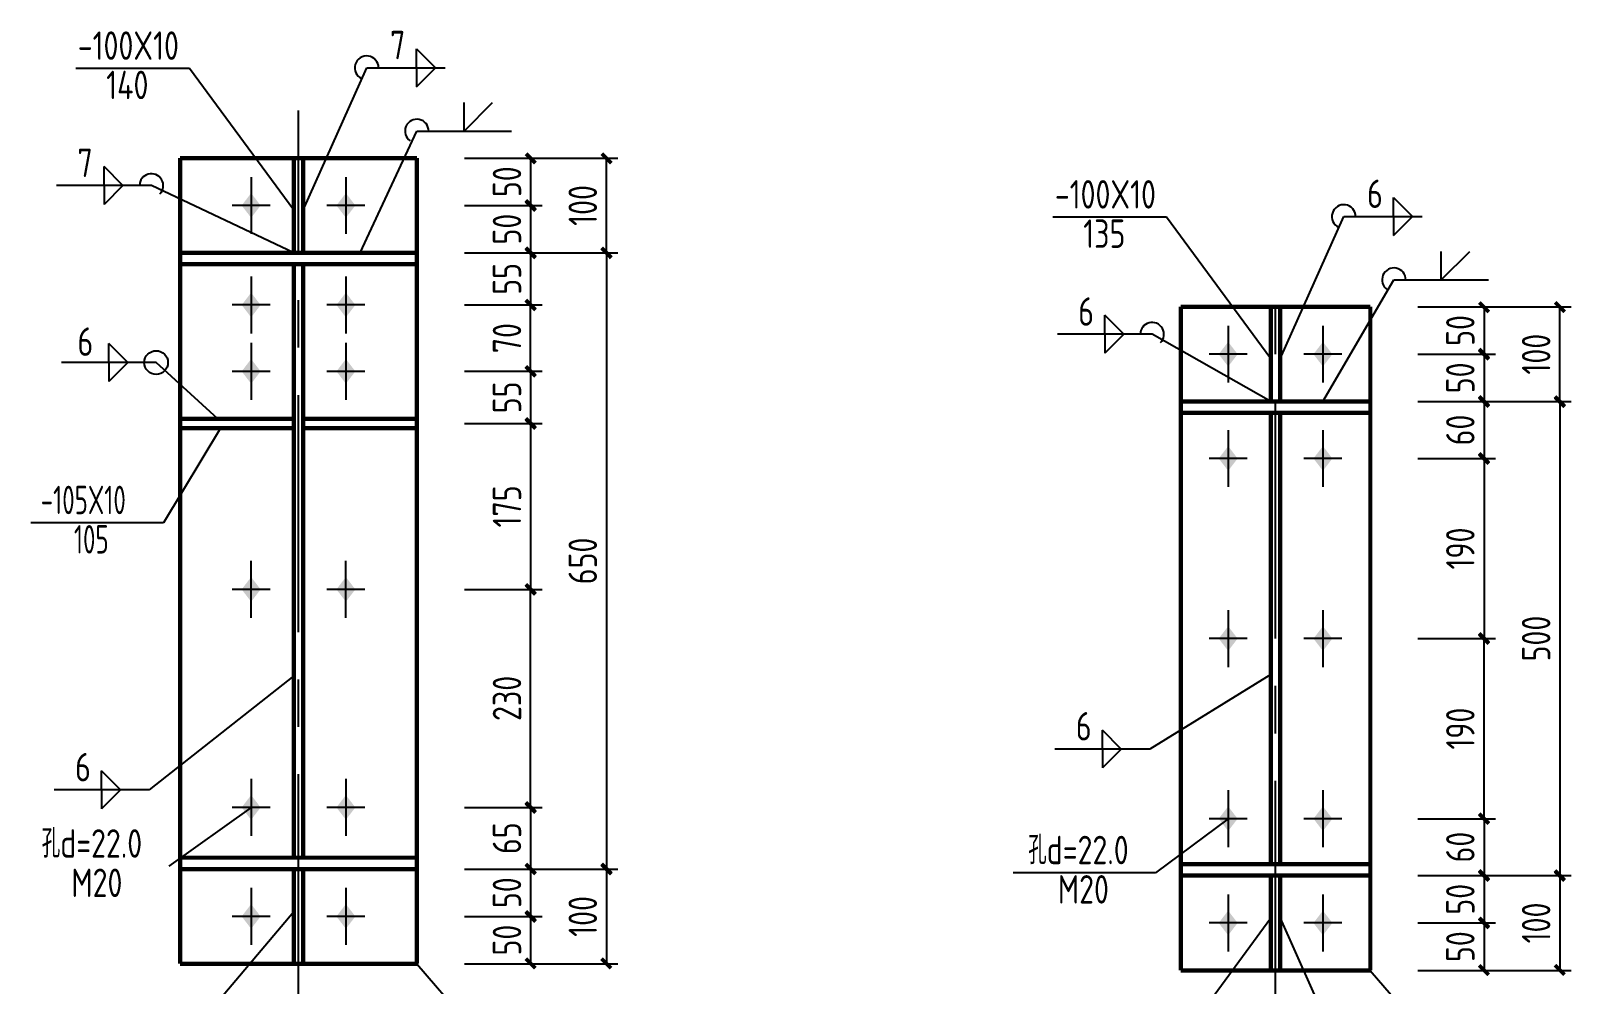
# Model space of a CAD drawing. Header units: millimetres. Extents: x 865490 to 879904, y 39442 to 44891.
# Drawn here: x 876551.6 to 876714.1, y 39521.9 to 39622.5 of the extents above; entities that cross this region are included whole.
import ezdxf

# ---------------------------------------------------------------- set-up
doc = ezdxf.new("R2010")
doc.units = ezdxf.units.MM
doc.header["$LTSCALE"] = 1000
doc.header["$MEASUREMENT"] = 0
doc.linetypes.add('CENTER', pattern=[2, 1.25, -0.25, 0.25, -0.25])
doc.linetypes.add('DOTE', pattern=[2.42, 2, -0.2, 0.02, -0.2])
for name, color, linetype in [('10', 7, 'Continuous'), ('1000', 2, 'Continuous'), ('20', 2, 'Continuous'), ('DIM', 7, 'Continuous'), ('DOTE', 1, 'DOTE'), ('尺寸标注', 7, 'Continuous'), ('焊缝标注', 3, 'Continuous'), ('螺栓孔标注', 253, 'Continuous'), ('钢板标注', 253, 'Continuous')]:
    doc.layers.add(name, color=color, linetype=linetype)
doc.styles.add('GBHZ', font='gbenor.shx', dxfattribs={"width": 0.9, "bigfont": 'gbcbig.shx'})
doc.dimstyles.new('Y10', dxfattribs={"dimscale": 0, "dimtxt": 3, "dimasz": 0.01, "dimexe": 1.2, "dimexo": 1, "dimgap": 1, "dimtad": 1, "dimdec": 0, "dimlfac": 10, "dimzin": 0, "dimdsep": 46, "dimtxsty": 'GBHZ', "dimblk1": 'DX', "dimblk2": 'DX', "dimsah": 1, "dimcen": 0.09, "dimdle": 1, "dimadec": 0, "dimazin": 0, "dimtfac": 1, "dimtdec": 0, "dimtix": 1, "dimtmove": 2, "dimatfit": 3, "dimldrblk": 'DX', "dimfxl": 0, "dimtolj": 1, "dimtzin": 0, "dimarcsym": 0})

# ---------------------------------------------------------------- blocks, each defined once
blk = doc.blocks.new('DX')
at = {"color": 0, "linetype": 'ByBlock', "const_width": 40}
blk.add_lwpolyline([(-54, -51), (46, 49)], dxfattribs=at)
blk = doc.blocks.new('*D641')
at = {"layer": 'Defpoints', "color": 0, "linetype": 'ByBlock', "transparency": 16777216}
for p in [(876697.24, 39593.37, -3), (876696.94, 39588.37, -3), (876704.94, 39588.37)]:
    blk.add_point(p, dxfattribs=at)
at = {"layer": 'DIM', "color": 0, "linetype": 'ByBlock', "lineweight": -2, "transparency": 16777216}
for p, q in [((876698.24, 39593.37), (876706.14, 39593.37)), ((876704.94, 39593.36), (876704.94, 39588.38)), ((876697.94, 39588.37), (876706.14, 39588.37))]:
    blk.add_line(p, q, dxfattribs=at)
at = {"layer": 'DIM', "color": 0, "linetype": 'ByBlock', "lineweight": -2, "transparency": 16777216, "xscale": 0.01, "yscale": 0.01, "zscale": 0.01}
for p, rotation in [((876704.94, 39593.37), 90), ((876704.94, 39588.37), 270)]:
    blk.add_blockref('DX', p, dxfattribs=dict(at, rotation=rotation))
at = {"layer": 'DIM', "color": 0, "linetype": 'ByBlock', "transparency": 16777216, "insert": (876702.44, 39590.87), "char_height": 3, "attachment_point": 5, "rotation": 90, "style": 'GBHZ'}
blk.add_mtext('\\A1;50', dxfattribs=at)
blk = doc.blocks.new('*D642')
at = {"layer": 'Defpoints', "color": 0, "linetype": 'ByBlock', "transparency": 16777216}
for p in [(876696.94, 39588.37, -3), (876696.94, 39583.37, -3), (876704.94, 39583.37)]:
    blk.add_point(p, dxfattribs=at)
at = {"layer": 'DIM', "color": 0, "linetype": 'ByBlock', "lineweight": -2, "transparency": 16777216}
for p, q in [((876697.94, 39588.37), (876706.14, 39588.37)), ((876704.94, 39588.36), (876704.94, 39583.38)), ((876697.94, 39583.37), (876706.14, 39583.37))]:
    blk.add_line(p, q, dxfattribs=at)
at = {"layer": 'DIM', "color": 0, "linetype": 'ByBlock', "lineweight": -2, "transparency": 16777216, "xscale": 0.01, "yscale": 0.01, "zscale": 0.01}
for p, rotation in [((876704.94, 39588.37), 90), ((876704.94, 39583.37), 270)]:
    blk.add_blockref('DX', p, dxfattribs=dict(at, rotation=rotation))
at = {"layer": 'DIM', "color": 0, "linetype": 'ByBlock', "transparency": 16777216, "insert": (876702.44, 39585.87), "char_height": 3, "attachment_point": 5, "rotation": 90, "style": 'GBHZ'}
blk.add_mtext('\\A1;50', dxfattribs=at)
blk = doc.blocks.new('*D643')
at = {"layer": 'Defpoints', "color": 0, "linetype": 'ByBlock', "transparency": 16777216}
for p in [(876696.94, 39583.37, -3), (876696.94, 39577.37), (876704.94, 39577.37)]:
    blk.add_point(p, dxfattribs=at)
at = {"layer": 'DIM', "color": 0, "linetype": 'ByBlock', "lineweight": -2, "transparency": 16777216}
for p, q in [((876697.94, 39583.37), (876706.14, 39583.37)), ((876704.94, 39583.36), (876704.94, 39577.38)), ((876697.94, 39577.37), (876706.14, 39577.37))]:
    blk.add_line(p, q, dxfattribs=at)
at = {"layer": 'DIM', "color": 0, "linetype": 'ByBlock', "lineweight": -2, "transparency": 16777216, "xscale": 0.01, "yscale": 0.01, "zscale": 0.01}
for p, rotation in [((876704.94, 39583.37), 90), ((876704.94, 39577.37), 270)]:
    blk.add_blockref('DX', p, dxfattribs=dict(at, rotation=rotation))
at = {"layer": 'DIM', "color": 0, "linetype": 'ByBlock', "transparency": 16777216, "insert": (876702.44, 39580.37), "char_height": 3, "attachment_point": 5, "rotation": 90, "style": 'GBHZ'}
blk.add_mtext('\\A1;60', dxfattribs=at)
blk = doc.blocks.new('*D644')
at = {"layer": 'Defpoints', "color": 0, "linetype": 'ByBlock', "transparency": 16777216}
for p in [(876696.94, 39539.37, -3), (876696.94, 39533.37, -3), (876704.94, 39533.37)]:
    blk.add_point(p, dxfattribs=at)
at = {"layer": 'DIM', "color": 0, "linetype": 'ByBlock', "lineweight": -2, "transparency": 16777216}
for p, q in [((876697.94, 39539.37), (876706.14, 39539.37)), ((876704.94, 39539.36), (876704.94, 39533.38)), ((876697.94, 39533.37), (876706.14, 39533.37))]:
    blk.add_line(p, q, dxfattribs=at)
at = {"layer": 'DIM', "color": 0, "linetype": 'ByBlock', "lineweight": -2, "transparency": 16777216, "xscale": 0.01, "yscale": 0.01, "zscale": 0.01}
for p, rotation in [((876704.94, 39539.37), 90), ((876704.94, 39533.37), 270)]:
    blk.add_blockref('DX', p, dxfattribs=dict(at, rotation=rotation))
at = {"layer": 'DIM', "color": 0, "linetype": 'ByBlock', "transparency": 16777216, "insert": (876702.44, 39536.37), "char_height": 3, "attachment_point": 5, "rotation": 90, "style": 'GBHZ'}
blk.add_mtext('\\A1;60', dxfattribs=at)
blk = doc.blocks.new('*D645')
at = {"layer": 'Defpoints', "color": 0, "linetype": 'ByBlock', "transparency": 16777216}
for p in [(876696.94, 39533.37, -3), (876696.94, 39528.37, -3), (876704.94, 39528.37)]:
    blk.add_point(p, dxfattribs=at)
at = {"layer": 'DIM', "color": 0, "linetype": 'ByBlock', "lineweight": -2, "transparency": 16777216}
for p, q in [((876697.94, 39533.37), (876706.14, 39533.37)), ((876704.94, 39533.36), (876704.94, 39528.38)), ((876697.94, 39528.37), (876706.14, 39528.37))]:
    blk.add_line(p, q, dxfattribs=at)
at = {"layer": 'DIM', "color": 0, "linetype": 'ByBlock', "lineweight": -2, "transparency": 16777216, "xscale": 0.01, "yscale": 0.01, "zscale": 0.01}
for p, rotation in [((876704.94, 39533.37), 90), ((876704.94, 39528.37), 270)]:
    blk.add_blockref('DX', p, dxfattribs=dict(at, rotation=rotation))
at = {"layer": 'DIM', "color": 0, "linetype": 'ByBlock', "transparency": 16777216, "insert": (876702.44, 39530.87), "char_height": 3, "attachment_point": 5, "rotation": 90, "style": 'GBHZ'}
blk.add_mtext('\\A1;50', dxfattribs=at)
blk = doc.blocks.new('*D646')
at = {"layer": 'Defpoints', "color": 0, "linetype": 'ByBlock', "transparency": 16777216}
for p in [(876696.94, 39528.37, -3), (876696.94, 39523.37, -3), (876704.94, 39523.37)]:
    blk.add_point(p, dxfattribs=at)
at = {"layer": 'DIM', "color": 0, "linetype": 'ByBlock', "lineweight": -2, "transparency": 16777216}
for p, q in [((876697.94, 39528.37), (876706.14, 39528.37)), ((876704.94, 39528.36), (876704.94, 39523.38)), ((876697.94, 39523.37), (876706.14, 39523.37))]:
    blk.add_line(p, q, dxfattribs=at)
at = {"layer": 'DIM', "color": 0, "linetype": 'ByBlock', "lineweight": -2, "transparency": 16777216, "xscale": 0.01, "yscale": 0.01, "zscale": 0.01}
for p, rotation in [((876704.94, 39528.37), 90), ((876704.94, 39523.37), 270)]:
    blk.add_blockref('DX', p, dxfattribs=dict(at, rotation=rotation))
at = {"layer": 'DIM', "color": 0, "linetype": 'ByBlock', "transparency": 16777216, "insert": (876702.44, 39525.87), "char_height": 3, "attachment_point": 5, "rotation": 90, "style": 'GBHZ'}
blk.add_mtext('\\A1;50', dxfattribs=at)
blk = doc.blocks.new('*D651')
at = {"layer": 'Defpoints', "color": 0, "linetype": 'ByBlock', "transparency": 16777216}
for p in [(876704.94, 39583.37, -3), (876696.94, 39533.37, -3), (876712.94, 39533.37)]:
    blk.add_point(p, dxfattribs=at)
at = {"layer": 'DIM', "color": 0, "linetype": 'ByBlock', "lineweight": -2, "transparency": 16777216}
for p, q in [((876705.94, 39583.37), (876714.14, 39583.37)), ((876712.94, 39583.36), (876712.94, 39533.38)), ((876697.94, 39533.37), (876714.14, 39533.37))]:
    blk.add_line(p, q, dxfattribs=at)
at = {"layer": 'DIM', "color": 0, "linetype": 'ByBlock', "lineweight": -2, "transparency": 16777216, "xscale": 0.01, "yscale": 0.01, "zscale": 0.01}
for p, rotation in [((876712.94, 39583.37), 90), ((876712.94, 39533.37), 270)]:
    blk.add_blockref('DX', p, dxfattribs=dict(at, rotation=rotation))
at = {"layer": 'DIM', "color": 0, "linetype": 'ByBlock', "transparency": 16777216, "insert": (876710.44, 39558.37), "char_height": 3, "attachment_point": 5, "rotation": 90, "style": 'GBHZ'}
blk.add_mtext('\\A1;500', dxfattribs=at)
blk = doc.blocks.new('*D652')
at = {"layer": 'Defpoints', "color": 0, "linetype": 'ByBlock', "transparency": 16777216}
for p in [(876697.94, 39533.37), (876698.94, 39523.37), (876712.94, 39523.37)]:
    blk.add_point(p, dxfattribs=at)
at = {"layer": 'DIM', "color": 0, "linetype": 'ByBlock', "lineweight": -2, "transparency": 16777216}
for p, q in [((876698.94, 39533.37), (876714.14, 39533.37)), ((876712.94, 39533.36), (876712.94, 39523.38)), ((876699.94, 39523.37), (876714.14, 39523.37))]:
    blk.add_line(p, q, dxfattribs=at)
at = {"layer": 'DIM', "color": 0, "linetype": 'ByBlock', "lineweight": -2, "transparency": 16777216, "xscale": 0.01, "yscale": 0.01, "zscale": 0.01}
for p, rotation in [((876712.94, 39533.37), 90), ((876712.94, 39523.37), 270)]:
    blk.add_blockref('DX', p, dxfattribs=dict(at, rotation=rotation))
at = {"layer": 'DIM', "color": 0, "linetype": 'ByBlock', "transparency": 16777216, "insert": (876710.44, 39528.37), "char_height": 3, "attachment_point": 5, "rotation": 90, "style": 'GBHZ'}
blk.add_mtext('\\A1;100', dxfattribs=at)
blk = doc.blocks.new('*D653')
at = {"layer": 'Defpoints', "color": 0, "linetype": 'ByBlock', "transparency": 16777216}
for p in [(876696.94, 39593.37, -3), (876712.94, 39593.37), (876697.94, 39583.37)]:
    blk.add_point(p, dxfattribs=at)
at = {"layer": 'DIM', "color": 0, "linetype": 'ByBlock', "lineweight": -2, "transparency": 16777216}
for p, q in [((876697.94, 39593.37), (876714.14, 39593.37)), ((876712.94, 39583.38), (876712.94, 39593.36)), ((876698.94, 39583.37), (876714.14, 39583.37))]:
    blk.add_line(p, q, dxfattribs=at)
at = {"layer": 'DIM', "color": 0, "linetype": 'ByBlock', "lineweight": -2, "transparency": 16777216, "xscale": 0.01, "yscale": 0.01, "zscale": 0.01}
for p, rotation in [((876712.94, 39593.37), 90), ((876712.94, 39583.37), 270)]:
    blk.add_blockref('DX', p, dxfattribs=dict(at, rotation=rotation))
at = {"layer": 'DIM', "color": 0, "linetype": 'ByBlock', "transparency": 16777216, "insert": (876710.44, 39588.37), "char_height": 3, "attachment_point": 5, "rotation": 90, "style": 'GBHZ'}
blk.add_mtext('\\A1;100', dxfattribs=at)
blk = doc.blocks.new('*D654')
at = {"layer": 'Defpoints', "color": 0, "linetype": 'ByBlock', "transparency": 16777216}
for p in [(876696.94, 39558.37), (876704.94, 39558.37), (876696.94, 39539.37)]:
    blk.add_point(p, dxfattribs=at)
at = {"layer": 'DIM', "color": 0, "linetype": 'ByBlock', "lineweight": -2, "transparency": 16777216}
for p, q in [((876697.94, 39558.37), (876706.14, 39558.37)), ((876704.94, 39539.38), (876704.94, 39558.36)), ((876697.94, 39539.37), (876706.14, 39539.37))]:
    blk.add_line(p, q, dxfattribs=at)
at = {"layer": 'DIM', "color": 0, "linetype": 'ByBlock', "lineweight": -2, "transparency": 16777216, "xscale": 0.01, "yscale": 0.01, "zscale": 0.01}
for p, rotation in [((876704.94, 39558.37), 90), ((876704.94, 39539.37), 270)]:
    blk.add_blockref('DX', p, dxfattribs=dict(at, rotation=rotation))
at = {"layer": 'DIM', "color": 0, "linetype": 'ByBlock', "transparency": 16777216, "insert": (876702.44, 39548.87), "char_height": 3, "attachment_point": 5, "rotation": 90, "style": 'GBHZ'}
blk.add_mtext('\\A1;190', dxfattribs=at)
blk = doc.blocks.new('*D594')
at = {"layer": 'Defpoints', "color": 0, "linetype": 'ByBlock', "transparency": 16777216}
for p in [(876596.64, 39609.06, -3), (876596.33, 39604.06, -3), (876604.33, 39604.06)]:
    blk.add_point(p, dxfattribs=at)
at = {"layer": 'DIM', "color": 0, "linetype": 'ByBlock', "lineweight": -2, "transparency": 16777216}
for p, q in [((876597.64, 39609.06), (876605.53, 39609.06)), ((876604.33, 39609.05), (876604.33, 39604.07)), ((876597.33, 39604.06), (876605.53, 39604.06))]:
    blk.add_line(p, q, dxfattribs=at)
at = {"layer": 'DIM', "color": 0, "linetype": 'ByBlock', "lineweight": -2, "transparency": 16777216, "xscale": 0.01, "yscale": 0.01, "zscale": 0.01}
for p, rotation in [((876604.33, 39609.06), 90), ((876604.33, 39604.06), 270)]:
    blk.add_blockref('DX', p, dxfattribs=dict(at, rotation=rotation))
at = {"layer": 'DIM', "color": 0, "linetype": 'ByBlock', "transparency": 16777216, "insert": (876601.83, 39606.56), "char_height": 3, "attachment_point": 5, "rotation": 90, "style": 'GBHZ'}
blk.add_mtext('\\A1;50', dxfattribs=at)
blk = doc.blocks.new('*D595')
at = {"layer": 'Defpoints', "color": 0, "linetype": 'ByBlock', "transparency": 16777216}
for p in [(876596.33, 39604.06, -3), (876596.33, 39599.06, -3), (876604.33, 39599.06)]:
    blk.add_point(p, dxfattribs=at)
at = {"layer": 'DIM', "color": 0, "linetype": 'ByBlock', "lineweight": -2, "transparency": 16777216}
for p, q in [((876597.33, 39604.06), (876605.53, 39604.06)), ((876604.33, 39604.05), (876604.33, 39599.07)), ((876597.33, 39599.06), (876605.53, 39599.06))]:
    blk.add_line(p, q, dxfattribs=at)
at = {"layer": 'DIM', "color": 0, "linetype": 'ByBlock', "lineweight": -2, "transparency": 16777216, "xscale": 0.01, "yscale": 0.01, "zscale": 0.01}
for p, rotation in [((876604.33, 39604.06), 90), ((876604.33, 39599.06), 270)]:
    blk.add_blockref('DX', p, dxfattribs=dict(at, rotation=rotation))
at = {"layer": 'DIM', "color": 0, "linetype": 'ByBlock', "transparency": 16777216, "insert": (876601.83, 39601.56), "char_height": 3, "attachment_point": 5, "rotation": 90, "style": 'GBHZ'}
blk.add_mtext('\\A1;50', dxfattribs=at)
blk = doc.blocks.new('*D596')
at = {"layer": 'Defpoints', "color": 0, "linetype": 'ByBlock', "transparency": 16777216}
for p in [(876596.33, 39599.06, -3), (876596.33, 39593.56), (876604.33, 39593.56)]:
    blk.add_point(p, dxfattribs=at)
at = {"layer": 'DIM', "color": 0, "linetype": 'ByBlock', "lineweight": -2, "transparency": 16777216}
for p, q in [((876597.33, 39599.06), (876605.53, 39599.06)), ((876604.33, 39599.05), (876604.33, 39593.57)), ((876597.33, 39593.56), (876605.53, 39593.56))]:
    blk.add_line(p, q, dxfattribs=at)
at = {"layer": 'DIM', "color": 0, "linetype": 'ByBlock', "lineweight": -2, "transparency": 16777216, "xscale": 0.01, "yscale": 0.01, "zscale": 0.01}
for p, rotation in [((876604.33, 39599.06), 90), ((876604.33, 39593.56), 270)]:
    blk.add_blockref('DX', p, dxfattribs=dict(at, rotation=rotation))
at = {"layer": 'DIM', "color": 0, "linetype": 'ByBlock', "transparency": 16777216, "insert": (876601.83, 39596.31), "char_height": 3, "attachment_point": 5, "rotation": 90, "style": 'GBHZ'}
blk.add_mtext('\\A1;55', dxfattribs=at)
blk = doc.blocks.new('*D597')
at = {"layer": 'Defpoints', "color": 0, "linetype": 'ByBlock', "transparency": 16777216}
for p in [(876596.33, 39540.56, -3), (876596.33, 39534.06, -3), (876604.33, 39534.06)]:
    blk.add_point(p, dxfattribs=at)
at = {"layer": 'DIM', "color": 0, "linetype": 'ByBlock', "lineweight": -2, "transparency": 16777216}
for p, q in [((876597.33, 39540.56), (876605.53, 39540.56)), ((876604.33, 39540.55), (876604.33, 39534.07)), ((876597.33, 39534.06), (876605.53, 39534.06))]:
    blk.add_line(p, q, dxfattribs=at)
at = {"layer": 'DIM', "color": 0, "linetype": 'ByBlock', "lineweight": -2, "transparency": 16777216, "xscale": 0.01, "yscale": 0.01, "zscale": 0.01}
for p, rotation in [((876604.33, 39540.56), 90), ((876604.33, 39534.06), 270)]:
    blk.add_blockref('DX', p, dxfattribs=dict(at, rotation=rotation))
at = {"layer": 'DIM', "color": 0, "linetype": 'ByBlock', "transparency": 16777216, "insert": (876601.83, 39537.31), "char_height": 3, "attachment_point": 5, "rotation": 90, "style": 'GBHZ'}
blk.add_mtext('\\A1;65', dxfattribs=at)
blk = doc.blocks.new('*D598')
at = {"layer": 'Defpoints', "color": 0, "linetype": 'ByBlock', "transparency": 16777216}
for p in [(876596.33, 39534.06, -3), (876596.33, 39529.06, -3), (876604.33, 39529.06)]:
    blk.add_point(p, dxfattribs=at)
at = {"layer": 'DIM', "color": 0, "linetype": 'ByBlock', "lineweight": -2, "transparency": 16777216}
for p, q in [((876597.33, 39534.06), (876605.53, 39534.06)), ((876604.33, 39534.05), (876604.33, 39529.07)), ((876597.33, 39529.06), (876605.53, 39529.06))]:
    blk.add_line(p, q, dxfattribs=at)
at = {"layer": 'DIM', "color": 0, "linetype": 'ByBlock', "lineweight": -2, "transparency": 16777216, "xscale": 0.01, "yscale": 0.01, "zscale": 0.01}
for p, rotation in [((876604.33, 39534.06), 90), ((876604.33, 39529.06), 270)]:
    blk.add_blockref('DX', p, dxfattribs=dict(at, rotation=rotation))
at = {"layer": 'DIM', "color": 0, "linetype": 'ByBlock', "transparency": 16777216, "insert": (876601.83, 39531.56), "char_height": 3, "attachment_point": 5, "rotation": 90, "style": 'GBHZ'}
blk.add_mtext('\\A1;50', dxfattribs=at)
blk = doc.blocks.new('*D599')
at = {"layer": 'Defpoints', "color": 0, "linetype": 'ByBlock', "transparency": 16777216}
for p in [(876596.33, 39529.06, -3), (876596.33, 39524.06, -3), (876604.33, 39524.06)]:
    blk.add_point(p, dxfattribs=at)
at = {"layer": 'DIM', "color": 0, "linetype": 'ByBlock', "lineweight": -2, "transparency": 16777216}
for p, q in [((876597.33, 39529.06), (876605.53, 39529.06)), ((876604.33, 39529.05), (876604.33, 39524.07)), ((876597.33, 39524.06), (876605.53, 39524.06))]:
    blk.add_line(p, q, dxfattribs=at)
at = {"layer": 'DIM', "color": 0, "linetype": 'ByBlock', "lineweight": -2, "transparency": 16777216, "xscale": 0.01, "yscale": 0.01, "zscale": 0.01}
for p, rotation in [((876604.33, 39529.06), 90), ((876604.33, 39524.06), 270)]:
    blk.add_blockref('DX', p, dxfattribs=dict(at, rotation=rotation))
at = {"layer": 'DIM', "color": 0, "linetype": 'ByBlock', "transparency": 16777216, "insert": (876601.83, 39526.56), "char_height": 3, "attachment_point": 5, "rotation": 90, "style": 'GBHZ'}
blk.add_mtext('\\A1;50', dxfattribs=at)
blk = doc.blocks.new('*D604')
at = {"layer": 'Defpoints', "color": 0, "linetype": 'ByBlock', "transparency": 16777216}
for p in [(876604.33, 39599.06, -3), (876596.33, 39534.06, -3), (876612.33, 39534.06)]:
    blk.add_point(p, dxfattribs=at)
at = {"layer": 'DIM', "color": 0, "linetype": 'ByBlock', "lineweight": -2, "transparency": 16777216}
for p, q in [((876605.33, 39599.06), (876613.53, 39599.06)), ((876612.33, 39599.05), (876612.33, 39534.07)), ((876597.33, 39534.06), (876613.53, 39534.06))]:
    blk.add_line(p, q, dxfattribs=at)
at = {"layer": 'DIM', "color": 0, "linetype": 'ByBlock', "lineweight": -2, "transparency": 16777216, "xscale": 0.01, "yscale": 0.01, "zscale": 0.01}
for p, rotation in [((876612.33, 39599.06), 90), ((876612.33, 39534.06), 270)]:
    blk.add_blockref('DX', p, dxfattribs=dict(at, rotation=rotation))
at = {"layer": 'DIM', "color": 0, "linetype": 'ByBlock', "transparency": 16777216, "insert": (876609.83, 39566.56), "char_height": 3, "attachment_point": 5, "rotation": 90, "style": 'GBHZ'}
blk.add_mtext('\\A1;650', dxfattribs=at)
blk = doc.blocks.new('*D605')
at = {"layer": 'Defpoints', "color": 0, "linetype": 'ByBlock', "transparency": 16777216}
for p in [(876597.33, 39534.06), (876598.33, 39524.06), (876612.33, 39524.06)]:
    blk.add_point(p, dxfattribs=at)
at = {"layer": 'DIM', "color": 0, "linetype": 'ByBlock', "lineweight": -2, "transparency": 16777216}
for p, q in [((876598.33, 39534.06), (876613.53, 39534.06)), ((876612.33, 39534.05), (876612.33, 39524.07)), ((876599.33, 39524.06), (876613.53, 39524.06))]:
    blk.add_line(p, q, dxfattribs=at)
at = {"layer": 'DIM', "color": 0, "linetype": 'ByBlock', "lineweight": -2, "transparency": 16777216, "xscale": 0.01, "yscale": 0.01, "zscale": 0.01}
for p, rotation in [((876612.33, 39534.06), 90), ((876612.33, 39524.06), 270)]:
    blk.add_blockref('DX', p, dxfattribs=dict(at, rotation=rotation))
at = {"layer": 'DIM', "color": 0, "linetype": 'ByBlock', "transparency": 16777216, "insert": (876609.83, 39529.06), "char_height": 3, "attachment_point": 5, "rotation": 90, "style": 'GBHZ'}
blk.add_mtext('\\A1;100', dxfattribs=at)
blk = doc.blocks.new('*D606')
at = {"layer": 'Defpoints', "color": 0, "linetype": 'ByBlock', "transparency": 16777216}
for p in [(876596.33, 39609.06, -3), (876612.33, 39609.06), (876597.33, 39599.06)]:
    blk.add_point(p, dxfattribs=at)
at = {"layer": 'DIM', "color": 0, "linetype": 'ByBlock', "lineweight": -2, "transparency": 16777216}
for p, q in [((876597.33, 39609.06), (876613.53, 39609.06)), ((876612.33, 39599.07), (876612.33, 39609.05)), ((876598.33, 39599.06), (876613.53, 39599.06))]:
    blk.add_line(p, q, dxfattribs=at)
at = {"layer": 'DIM', "color": 0, "linetype": 'ByBlock', "lineweight": -2, "transparency": 16777216, "xscale": 0.01, "yscale": 0.01, "zscale": 0.01}
for p, rotation in [((876612.33, 39609.06), 90), ((876612.33, 39599.06), 270)]:
    blk.add_blockref('DX', p, dxfattribs=dict(at, rotation=rotation))
at = {"layer": 'DIM', "color": 0, "linetype": 'ByBlock', "transparency": 16777216, "insert": (876609.83, 39604.06), "char_height": 3, "attachment_point": 5, "rotation": 90, "style": 'GBHZ'}
blk.add_mtext('\\A1;100', dxfattribs=at)
blk = doc.blocks.new('*D607')
at = {"layer": 'Defpoints', "color": 0, "linetype": 'ByBlock', "transparency": 16777216}
for p in [(876596.33, 39563.56), (876604.33, 39563.56), (876596.33, 39540.56)]:
    blk.add_point(p, dxfattribs=at)
at = {"layer": 'DIM', "color": 0, "linetype": 'ByBlock', "lineweight": -2, "transparency": 16777216}
for p, q in [((876597.33, 39563.56), (876605.53, 39563.56)), ((876604.33, 39540.57), (876604.33, 39563.55)), ((876597.33, 39540.56), (876605.53, 39540.56))]:
    blk.add_line(p, q, dxfattribs=at)
at = {"layer": 'DIM', "color": 0, "linetype": 'ByBlock', "lineweight": -2, "transparency": 16777216, "xscale": 0.01, "yscale": 0.01, "zscale": 0.01}
for p, rotation in [((876604.33, 39563.56), 90), ((876604.33, 39540.56), 270)]:
    blk.add_blockref('DX', p, dxfattribs=dict(at, rotation=rotation))
at = {"layer": 'DIM', "color": 0, "linetype": 'ByBlock', "transparency": 16777216, "insert": (876601.83, 39552.06), "char_height": 3, "attachment_point": 5, "rotation": 90, "style": 'GBHZ'}
blk.add_mtext('\\A1;230', dxfattribs=at)
blk = doc.blocks.new('*D608')
at = {"layer": 'Defpoints', "color": 0, "linetype": 'ByBlock', "transparency": 16777216}
for p in [(876596.33, 39593.56), (876604.33, 39593.56), (876596.33, 39586.56, -3)]:
    blk.add_point(p, dxfattribs=at)
at = {"layer": 'DIM', "color": 0, "linetype": 'ByBlock', "lineweight": -2, "transparency": 16777216}
for p, q in [((876597.33, 39593.56), (876605.53, 39593.56)), ((876604.33, 39586.57), (876604.33, 39593.55)), ((876597.33, 39586.56), (876605.53, 39586.56))]:
    blk.add_line(p, q, dxfattribs=at)
at = {"layer": 'DIM', "color": 0, "linetype": 'ByBlock', "lineweight": -2, "transparency": 16777216, "xscale": 0.01, "yscale": 0.01, "zscale": 0.01}
for p, rotation in [((876604.33, 39593.56), 90), ((876604.33, 39586.56), 270)]:
    blk.add_blockref('DX', p, dxfattribs=dict(at, rotation=rotation))
at = {"layer": 'DIM', "color": 0, "linetype": 'ByBlock', "transparency": 16777216, "insert": (876601.83, 39590.06), "char_height": 3, "attachment_point": 5, "rotation": 90, "style": 'GBHZ'}
blk.add_mtext('\\A1;70', dxfattribs=at)
blk = doc.blocks.new('*D609')
at = {"layer": 'Defpoints', "color": 0, "linetype": 'ByBlock', "transparency": 16777216}
for p in [(876596.33, 39586.56, -3), (876596.33, 39581.06), (876604.33, 39581.06)]:
    blk.add_point(p, dxfattribs=at)
at = {"layer": 'DIM', "color": 0, "linetype": 'ByBlock', "lineweight": -2, "transparency": 16777216}
for p, q in [((876597.33, 39586.56), (876605.53, 39586.56)), ((876604.33, 39586.55), (876604.33, 39581.07)), ((876597.33, 39581.06), (876605.53, 39581.06))]:
    blk.add_line(p, q, dxfattribs=at)
at = {"layer": 'DIM', "color": 0, "linetype": 'ByBlock', "lineweight": -2, "transparency": 16777216, "xscale": 0.01, "yscale": 0.01, "zscale": 0.01}
for p, rotation in [((876604.33, 39586.56), 90), ((876604.33, 39581.06), 270)]:
    blk.add_blockref('DX', p, dxfattribs=dict(at, rotation=rotation))
at = {"layer": 'DIM', "color": 0, "linetype": 'ByBlock', "transparency": 16777216, "insert": (876601.83, 39583.81), "char_height": 3, "attachment_point": 5, "rotation": 90, "style": 'GBHZ'}
blk.add_mtext('\\A1;55', dxfattribs=at)
blk = doc.blocks.new('*D593')
at = {"layer": 'Defpoints', "color": 0, "linetype": 'ByBlock', "transparency": 16777216}
for p in [(876596.33, 39581.06, -3), (876596.33, 39563.56), (876604.33, 39563.56)]:
    blk.add_point(p, dxfattribs=at)
at = {"layer": 'DIM', "color": 0, "linetype": 'ByBlock', "lineweight": -2, "transparency": 16777216}
for p, q in [((876597.33, 39581.06), (876605.53, 39581.06)), ((876604.33, 39581.05), (876604.33, 39563.57)), ((876597.33, 39563.56), (876605.53, 39563.56))]:
    blk.add_line(p, q, dxfattribs=at)
at = {"layer": 'DIM', "color": 0, "linetype": 'ByBlock', "lineweight": -2, "transparency": 16777216, "xscale": 0.01, "yscale": 0.01, "zscale": 0.01}
for p, rotation in [((876604.33, 39581.06), 90), ((876604.33, 39563.56), 270)]:
    blk.add_blockref('DX', p, dxfattribs=dict(at, rotation=rotation))
at = {"layer": 'DIM', "color": 0, "linetype": 'ByBlock', "transparency": 16777216, "insert": (876601.83, 39572.31), "char_height": 3, "attachment_point": 5, "rotation": 90, "style": 'GBHZ'}
blk.add_mtext('\\A1;175', dxfattribs=at)
blk = doc.blocks.new('*D803')
at = {"layer": 'Defpoints', "color": 0, "linetype": 'ByBlock', "transparency": 16777216}
for p in [(876696.94, 39577.37), (876696.94, 39558.37), (876704.94, 39558.37)]:
    blk.add_point(p, dxfattribs=at)
at = {"layer": 'DIM', "color": 0, "linetype": 'ByBlock', "lineweight": -2, "transparency": 16777216}
for p, q in [((876697.94, 39577.37), (876706.14, 39577.37)), ((876704.94, 39577.36), (876704.94, 39558.38)), ((876697.94, 39558.37), (876706.14, 39558.37))]:
    blk.add_line(p, q, dxfattribs=at)
at = {"layer": 'DIM', "color": 0, "linetype": 'ByBlock', "lineweight": -2, "transparency": 16777216, "xscale": 0.01, "yscale": 0.01, "zscale": 0.01}
for p, rotation in [((876704.94, 39577.37), 90), ((876704.94, 39558.37), 270)]:
    blk.add_blockref('DX', p, dxfattribs=dict(at, rotation=rotation))
at = {"layer": 'DIM', "color": 0, "linetype": 'ByBlock', "transparency": 16777216, "insert": (876702.44, 39567.87), "char_height": 3, "attachment_point": 5, "rotation": 90, "style": 'GBHZ'}
blk.add_mtext('\\A1;190', dxfattribs=at)

msp = doc.modelspace()

# ---------------------------------------------------------------- linework, layer by layer
at = {"layer": '10', "color": 253}
for p, q in [((876574.831, 39607.058, -3), (876574.831, 39601.058, -3)), ((876584.831, 39607.058, -3), (876584.831, 39601.058, -3)), ((876576.831, 39604.058, -3), (876572.831, 39604.058, -3)), ((876586.831, 39604.058, -3), (876582.831, 39604.058, -3)), ((876574.831, 39596.558, -3), (876574.831, 39590.558, -3)), ((876584.831, 39596.558, -3), (876584.831, 39590.558, -3)), ((876576.831, 39593.558, -3), (876572.831, 39593.558, -3)), ((876586.831, 39593.558, -3), (876582.831, 39593.558, -3)), ((876677.94, 39591.369, -3), (876677.94, 39585.369, -3)), ((876687.94, 39591.369, -3), (876687.94, 39585.369, -3)), ((876574.831, 39589.558, -6), (876574.831, 39583.558, -6)), ((876584.831, 39589.558, -6), (876584.831, 39583.558, -6)), ((876679.94, 39588.369, -3), (876675.94, 39588.369, -3)), ((876689.94, 39588.369, -3), (876685.94, 39588.369, -3)), ((876576.831, 39586.558, -6), (876572.831, 39586.558, -6)), ((876586.831, 39586.558, -6), (876582.831, 39586.558, -6)), ((876677.94, 39580.369, -3), (876677.94, 39574.369, -3)), ((876687.94, 39580.369, -3), (876687.94, 39574.369, -3)), ((876679.94, 39577.369, -3), (876675.94, 39577.369, -3)), ((876689.94, 39577.369, -3), (876685.94, 39577.369, -3)), ((876574.831, 39560.558, -3), (876574.831, 39566.558, -3)), ((876584.831, 39560.558, -3), (876584.831, 39566.558, -3)), ((876576.831, 39563.558, -3), (876572.831, 39563.558, -3)), ((876586.831, 39563.558, -3), (876582.831, 39563.558, -3)), ((876677.94, 39561.369, -3), (876677.94, 39555.369, -3)), ((876687.94, 39561.369, -3), (876687.94, 39555.369, -3)), ((876679.94, 39558.369, -3), (876675.94, 39558.369, -3)), ((876689.94, 39558.369, -3), (876685.94, 39558.369, -3)), ((876574.831, 39543.558, -3), (876574.831, 39537.558, -3)), ((876584.831, 39543.558, -3), (876584.831, 39537.558, -3)), ((876677.94, 39542.368, -3), (876677.94, 39536.368, -3)), ((876687.94, 39542.368, -3), (876687.94, 39536.368, -3)), ((876576.831, 39540.558, -3), (876572.831, 39540.558, -3)), ((876586.831, 39540.558, -3), (876582.831, 39540.558, -3)), ((876679.94, 39539.368, -3), (876675.94, 39539.368, -3)), ((876689.94, 39539.368, -3), (876685.94, 39539.368, -3)), ((876574.831, 39532.058, -3), (876574.831, 39526.058, -3)), ((876584.831, 39532.058, -3), (876584.831, 39526.058, -3)), ((876677.94, 39531.368, -3), (876677.94, 39525.368, -3)), ((876687.94, 39531.368, -3), (876687.94, 39525.368, -3)), ((876576.831, 39529.058, -3), (876572.831, 39529.058, -3)), ((876586.831, 39529.058, -3), (876582.831, 39529.058, -3)), ((876679.94, 39528.368, -3), (876675.94, 39528.368, -3)), ((876689.94, 39528.368, -3), (876685.94, 39528.368, -3))]:
    msp.add_line(p, q, dxfattribs=at)
at = {"layer": '10'}
for points in [[(876574.831, 39605.358, -3), (876573.831, 39604.058, -3), (876575.831, 39604.058, -3), (876574.831, 39602.758, -3)], [(876584.831, 39605.358, -3), (876583.831, 39604.058, -3), (876585.831, 39604.058, -3), (876584.831, 39602.758, -3)], [(876574.831, 39594.858, -3), (876573.831, 39593.558, -3), (876575.831, 39593.558, -3), (876574.831, 39592.258, -3)], [(876584.831, 39594.858, -3), (876583.831, 39593.558, -3), (876585.831, 39593.558, -3), (876584.831, 39592.258, -3)], [(876677.94, 39589.669, -3), (876676.94, 39588.369, -3), (876678.94, 39588.369, -3), (876677.94, 39587.069, -3)], [(876687.94, 39589.669, -3), (876686.94, 39588.369, -3), (876688.94, 39588.369, -3), (876687.94, 39587.069, -3)], [(876574.831, 39587.858, -6), (876573.831, 39586.558, -6), (876575.831, 39586.558, -6), (876574.831, 39585.258, -6)], [(876584.831, 39587.858, -6), (876583.831, 39586.558, -6), (876585.831, 39586.558, -6), (876584.831, 39585.258, -6)], [(876677.94, 39578.669, -3), (876676.94, 39577.369, -3), (876678.94, 39577.369, -3), (876677.94, 39576.069, -3)], [(876687.94, 39578.669, -3), (876686.94, 39577.369, -3), (876688.94, 39577.369, -3), (876687.94, 39576.069, -3)], [(876574.831, 39562.258, -3), (876573.831, 39563.558, -3), (876575.831, 39563.558, -3), (876574.831, 39564.858, -3)], [(876584.831, 39562.258, -3), (876583.831, 39563.558, -3), (876585.831, 39563.558, -3), (876584.831, 39564.858, -3)], [(876677.94, 39559.669, -3), (876676.94, 39558.369, -3), (876678.94, 39558.369, -3), (876677.94, 39557.069, -3)], [(876687.94, 39559.669, -3), (876686.94, 39558.369, -3), (876688.94, 39558.369, -3), (876687.94, 39557.069, -3)], [(876574.831, 39541.858, -3), (876573.831, 39540.558, -3), (876575.831, 39540.558, -3), (876574.831, 39539.258, -3)], [(876584.831, 39541.858, -3), (876583.831, 39540.558, -3), (876585.831, 39540.558, -3), (876584.831, 39539.258, -3)], [(876677.94, 39540.668, -3), (876676.94, 39539.368, -3), (876678.94, 39539.368, -3), (876677.94, 39538.068, -3)], [(876687.94, 39540.668, -3), (876686.94, 39539.368, -3), (876688.94, 39539.368, -3), (876687.94, 39538.068, -3)], [(876574.831, 39530.358, -3), (876573.831, 39529.058, -3), (876575.831, 39529.058, -3), (876574.831, 39527.758, -3)], [(876584.831, 39530.358, -3), (876583.831, 39529.058, -3), (876585.831, 39529.058, -3), (876584.831, 39527.758, -3)], [(876677.94, 39529.668, -3), (876676.94, 39528.368, -3), (876678.94, 39528.368, -3), (876677.94, 39527.068, -3)], [(876687.94, 39529.668, -3), (876686.94, 39528.368, -3), (876688.94, 39528.368, -3), (876687.94, 39527.068, -3)]]:
    msp.add_solid(points, dxfattribs=at)
at = {"layer": '1000', "const_width": 0.45, "elevation": -3}
for points in [[(876592.331, 39609.058), (876567.331, 39609.058)], [(876567.331, 39609.058), (876567.331, 39524.058)], [(876579.331, 39609.058), (876579.331, 39599.058)], [(876580.331, 39599.058), (876580.331, 39609.058)], [(876592.331, 39524.058), (876592.331, 39609.058)], [(876692.94, 39593.368), (876672.94, 39593.368)], [(876672.94, 39593.368), (876672.94, 39523.368)], [(876682.44, 39593.368), (876682.44, 39583.369)], [(876683.44, 39583.369), (876683.44, 39593.368)], [(876692.94, 39523.368), (876692.94, 39593.368)], [(876579.331, 39524.058), (876579.331, 39534.058)], [(876580.331, 39534.058), (876580.331, 39524.058)], [(876682.44, 39523.369), (876682.44, 39533.368)], [(876683.44, 39533.368), (876683.44, 39523.369)], [(876567.331, 39524.058), (876592.331, 39524.058)], [(876672.94, 39523.368), (876692.94, 39523.368)]]:
    msp.add_lwpolyline(points, dxfattribs=at)
at = {"layer": '1000', "const_width": 0.45}
for points in [[(876579.331, 39581.558), (876567.331, 39581.558)], [(876567.331, 39580.558), (876579.331, 39580.558)], [(876580.331, 39581.558), (876592.331, 39581.558)], [(876592.331, 39580.558), (876580.331, 39580.558)]]:
    msp.add_lwpolyline(points, dxfattribs=at)
at = {"layer": '20', "const_width": 0.3, "elevation": -3}
for points in [[(876567.331, 39595.558), (876567.331, 39594.558)], [(876592.331, 39595.558), (876592.331, 39594.558)]]:
    msp.add_lwpolyline(points, dxfattribs=at)
at = {"layer": '20', "const_width": 0.3}
msp.add_lwpolyline([(876567.331, 39571.558), (876567.331, 39570.558)], dxfattribs=at)
at = {"layer": 'DOTE', "linetype": 'CENTER', "ltscale": 0.02}
for p, q in [((876579.831, 39519.058, -3), (876579.831, 39614.058, -3)), ((876682.94, 39518.368, -3), (876682.94, 39598.368, -3))]:
    msp.add_line(p, q, dxfattribs=at)
at = {"layer": '尺寸标注', "color": 3, "const_width": 0.45, "elevation": -3}
for points in [[(876592.331, 39599.058), (876567.331, 39599.058)], [(876567.331, 39597.858), (876592.331, 39597.858)], [(876579.331, 39535.258), (876579.331, 39597.858)], [(876580.331, 39535.258), (876580.331, 39597.858)], [(876692.94, 39583.369), (876672.94, 39583.369)], [(876672.94, 39582.169), (876692.94, 39582.169)], [(876682.44, 39534.568), (876682.44, 39582.169)], [(876683.44, 39534.568), (876683.44, 39582.169)], [(876592.331, 39535.258), (876567.331, 39535.258)], [(876567.331, 39534.058), (876592.331, 39534.058)], [(876692.94, 39534.568), (876672.94, 39534.568)], [(876672.94, 39533.368), (876692.94, 39533.368)]]:
    msp.add_lwpolyline(points, dxfattribs=at)
at = {"layer": '焊缝标注'}
for p, q in [((876592.292, 39620.58, -3), (876594.292, 39618.58, -3)), ((876592.292, 39618.58, -3), (876592.292, 39620.58, -3)), ((876580.331, 39603.558, -3), (876587.025, 39618.58, -3)), ((876587.025, 39618.58, -3), (876595.292, 39618.58, -3)), ((876592.292, 39616.58, -3), (876594.292, 39618.58, -3)), ((876592.292, 39618.58, -3), (876592.292, 39616.58, -3)), ((876597.32, 39611.904, -3), (876597.32, 39614.904, -3)), ((876597.32, 39611.904, -3), (876600.32, 39614.904, -3)), ((876586.331, 39599.058, -3), (876592.32, 39611.904, -3)), ((876592.32, 39611.904, -3), (876602.32, 39611.904, -3)), ((876561.303, 39606.158, -3), (876559.303, 39608.158, -3)), ((876559.303, 39606.158, -3), (876559.303, 39608.158, -3)), ((876564.303, 39606.158, -3), (876554.303, 39606.158, -3)), ((876561.303, 39606.158, -3), (876559.303, 39604.158, -3)), ((876559.303, 39606.158, -3), (876559.303, 39604.158, -3)), ((876579.331, 39599.058, -3), (876564.303, 39606.158, -3)), ((876695.401, 39604.89, -3), (876697.401, 39602.89, -3)), ((876695.401, 39602.89, -3), (876695.401, 39604.89, -3)), ((876683.44, 39587.869, -3), (876690.135, 39602.89, -3)), ((876690.135, 39602.89, -3), (876698.401, 39602.89, -3)), ((876695.401, 39600.89, -3), (876697.401, 39602.89, -3)), ((876695.401, 39602.89, -3), (876695.401, 39600.89, -3)), ((876700.429, 39596.215, -3), (876700.429, 39599.215, -3)), ((876700.429, 39596.215, -3), (876703.429, 39599.215, -3)), ((876687.94, 39583.369, -3), (876695.429, 39596.215, -3)), ((876695.429, 39596.215, -3), (876705.429, 39596.215, -3)), ((876666.913, 39590.469, -3), (876664.913, 39592.469, -3)), ((876664.913, 39590.469, -3), (876664.913, 39592.469, -3)), ((876669.913, 39590.469, -3), (876659.913, 39590.469, -3)), ((876666.913, 39590.469, -3), (876664.913, 39588.469, -3)), ((876664.913, 39590.469, -3), (876664.913, 39588.469, -3)), ((876682.44, 39583.369, -3), (876669.913, 39590.469, -3)), ((876561.803, 39587.482, -3), (876559.803, 39589.482, -3)), ((876559.803, 39587.482, -3), (876559.803, 39589.482, -3)), ((876564.803, 39587.482, -3), (876554.803, 39587.482, -3)), ((876561.803, 39587.482, -3), (876559.803, 39585.482, -3)), ((876559.803, 39587.482, -3), (876559.803, 39585.482, -3)), ((876571.331, 39581.535, -3), (876564.803, 39587.482, -3)), ((876682.44, 39554.577, -3), (876669.663, 39546.718, -3)), ((876579.331, 39554.421, -3), (876564.053, 39542.407, -3)), ((876666.663, 39546.718, -3), (876664.663, 39548.718, -3)), ((876664.663, 39546.718, -3), (876664.663, 39548.718, -3)), ((876669.663, 39546.718, -3), (876659.663, 39546.718, -3)), ((876666.663, 39546.718, -3), (876664.663, 39544.718, -3)), ((876664.663, 39546.718, -3), (876664.663, 39544.718, -3)), ((876561.053, 39542.407, -3), (876559.053, 39544.407, -3)), ((876559.053, 39542.407, -3), (876559.053, 39544.407, -3)), ((876564.053, 39542.407, -3), (876554.053, 39542.407, -3)), ((876561.053, 39542.407, -3), (876559.053, 39540.407, -3)), ((876559.053, 39542.407, -3), (876559.053, 39540.407, -3)), ((876683.44, 39528.868, -3), (876690.135, 39513.847, -3))]:
    msp.add_line(p, q, dxfattribs=at)
msp.add_circle((876564.803, 39587.482, -3), 1.25, dxfattribs=at)
for centre, start, end in [((876587.025, 39618.58, -3), 0, 245.25041), ((876592.32, 39611.904, -3), 0, 235.48873), ((876564.303, 39606.158, -3), 314.93155, 180.00001), ((876690.135, 39602.89, -3), 0, 245.25041), ((876695.429, 39596.215, -3), 0, 235.48873), ((876669.913, 39590.469, -3), 314.93155, 180.00001)]:
    msp.add_arc(centre, 1.25, start, end, dxfattribs=at)
at = {"layer": '螺栓孔标注'}
for p, q in [((876574.831, 39540.558, -3), (876566.155, 39534.356, -3)), ((876677.94, 39539.368, -3), (876670.264, 39533.666, -3)), ((876670.264, 39533.666, -3), (876655.264, 39533.666, -3))]:
    msp.add_line(p, q, dxfattribs=at)
at = {"layer": '螺栓孔标注', "const_width": 0.1, "elevation": -3}
for points in [[(876574.881, 39540.558, 1), (876574.781, 39540.558, 1), (876574.881, 39540.558, 1)], [(876677.99, 39539.368, 1), (876677.89, 39539.368, 1), (876677.99, 39539.368, 1)]]:
    msp.add_lwpolyline(points, format="xyb", close=True, dxfattribs=at)
at = {"layer": '钢板标注'}
for p, q in [((876568.337, 39618.519, -3), (876556.337, 39618.519, -3)), ((876579.331, 39603.558, -3), (876568.337, 39618.519, -3)), ((876671.446, 39602.83, -3), (876659.446, 39602.83, -3)), ((876682.44, 39587.869, -3), (876671.446, 39602.83, -3)), ((876571.581, 39580.558), (876565.579, 39570.59)), ((876565.579, 39570.59), (876551.579, 39570.59)), ((876579.331, 39529.558, -3), (876565.837, 39513.597, -3)), ((876682.44, 39528.868, -3), (876671.446, 39513.908, -3)), ((876592.331, 39524.058, -3), (876600.792, 39514.243, -3)), ((876692.94, 39523.368, -3), (876701.402, 39513.553, -3))]:
    msp.add_line(p, q, dxfattribs=at)
at = {"layer": '钢板标注', "const_width": 0.1, "elevation": -3}
for points in [[(876579.381, 39603.558, 1), (876579.281, 39603.558, 1), (876579.381, 39603.558, 1)], [(876682.49, 39587.869, 1), (876682.39, 39587.869, 1), (876682.49, 39587.869, 1)], [(876579.381, 39529.558, -1), (876579.281, 39529.558, -1), (876579.381, 39529.558, -1)], [(876682.49, 39528.868, -1), (876682.39, 39528.868, -1), (876682.49, 39528.868, -1)], [(876592.381, 39524.058, 1), (876592.281, 39524.058, 1), (876592.381, 39524.058, 1)], [(876692.99, 39523.368, 1), (876692.89, 39523.368, 1), (876692.99, 39523.368, 1)]]:
    msp.add_lwpolyline(points, format="xyb", close=True, dxfattribs=at)

# ---------------------------------------------------------------- texts
at = {"layer": '焊缝标注', "style": 'GBHZ'}
for s, width, p in [('7', 0.9, (876589.492, 39619.48, -3)), ('7', 0.9, (876556.503, 39607.058, -3)), ('6', 0.9, (876692.601, 39603.79, -3)), ('6', 0.9, (876662.113, 39591.369, -3)), ('6', 0.9, (876556.503, 39588.192, -3)), ('-105X10', 0.75, (876552.629, 39571.49)), ('105', 0.75, (876556.129, 39567.34)), ('6', 0.9, (876661.863, 39547.618, -3)), ('6', 0.9, (876556.253, 39543.307, -3))]:
    msp.add_text(s, height=3, dxfattribs=dict(at, width=width)).set_placement(p)
at = {"layer": '螺栓孔标注', "style": 'GBHZ', "width": 0.9}
for s, p in [('孔d=22.0', (876552.733, 39535.256, -3)), ('孔d=22.0', (876656.843, 39534.566, -3)), ('M20', (876555.855, 39531.106, -3)), ('M20', (876659.964, 39530.416, -3))]:
    msp.add_text(s, height=3, dxfattribs=at).set_placement(p)
at = {"layer": '钢板标注', "style": 'GBHZ', "width": 0.9}
for s, p in [('-100X10', (876556.537, 39619.419, -3)), ('140', (876559.537, 39615.269, -3)), ('-100X10', (876659.646, 39603.73, -3)), ('135', (876662.646, 39599.58, -3))]:
    msp.add_text(s, height=3, dxfattribs=at).set_placement(p)

# ---------------------------------------------------------------- dimensions: what is measured, and where the dimension line sits
at = {"layer": 'DIM', "color": 2, "linetype": 'ByBlock'}
for base, p1, p2, angle, picture, middle in [((876612.331, 39609.058), (876597.331, 39599.058), (876596.331, 39609.058, -3), 270, '*D606', (876609.831, 39604.058)), ((876604.331, 39604.058), (876596.636, 39609.058, -3), (876596.331, 39604.058, -3), 90, '*D594', (876601.831, 39606.558)), ((876604.331, 39599.058), (876596.331, 39604.058, -3), (876596.331, 39599.058, -3), 90, '*D595', (876601.831, 39601.558)), ((876604.331, 39593.558), (876596.331, 39599.058, -3), (876596.331, 39593.558), 90, '*D596', (876601.831, 39596.308)), ((876612.331, 39534.058), (876604.331, 39599.058, -3), (876596.331, 39534.058, -3), 90, '*D604', (876609.831, 39566.558)), ((876604.331, 39593.558), (876596.331, 39586.558, -3), (876596.331, 39593.558), 270, '*D608', (876601.831, 39590.058)), ((876712.94, 39593.369), (876697.94, 39583.369), (876696.94, 39593.369, -3), 270, '*D653', (876710.44, 39588.369)), ((876704.94, 39588.369), (876697.245, 39593.368, -3), (876696.94, 39588.369, -3), 90, '*D641', (876702.44, 39590.869)), ((876704.94, 39583.369), (876696.94, 39588.369, -3), (876696.94, 39583.369, -3), 90, '*D642', (876702.44, 39585.869)), ((876604.331, 39581.058), (876596.331, 39586.558, -3), (876596.331, 39581.058), 90, '*D609', (876601.831, 39583.808)), ((876704.94, 39577.369), (876696.94, 39583.369, -3), (876696.94, 39577.369), 90, '*D643', (876702.44, 39580.369)), ((876712.94, 39533.368), (876704.94, 39583.369, -3), (876696.94, 39533.368, -3), 90, '*D651', (876710.44, 39558.369)), ((876604.331, 39563.558), (876596.331, 39581.058, -3), (876596.331, 39563.558), 90, '*D593', (876601.831, 39572.308)), ((876704.94, 39558.369), (876696.94, 39577.37), (876696.94, 39558.369), 90, '*D803', (876702.44, 39567.869)), ((876604.331, 39563.558), (876596.331, 39540.557), (876596.331, 39563.558), 270, '*D607', (876601.831, 39552.058)), ((876704.94, 39558.369), (876696.94, 39539.368), (876696.94, 39558.369), 270, '*D654', (876702.44, 39548.868)), ((876604.331, 39534.058), (876596.331, 39540.558, -3), (876596.331, 39534.058, -3), 90, '*D597', (876601.831, 39537.308)), ((876704.94, 39533.368), (876696.94, 39539.368, -3), (876696.94, 39533.368, -3), 90, '*D644', (876702.44, 39536.368)), ((876604.331, 39529.058), (876596.331, 39534.058, -3), (876596.331, 39529.058, -3), 90, '*D598', (876601.831, 39531.558)), ((876612.331, 39524.058), (876597.331, 39534.058), (876598.331, 39524.058), 90, '*D605', (876609.831, 39529.058)), ((876704.94, 39528.368), (876696.94, 39533.368, -3), (876696.94, 39528.368, -3), 90, '*D645', (876702.44, 39530.868)), ((876712.94, 39523.368), (876697.94, 39533.368), (876698.94, 39523.368), 90, '*D652', (876710.44, 39528.368)), ((876604.331, 39524.058), (876596.331, 39529.058, -3), (876596.331, 39524.058, -3), 90, '*D599', (876601.831, 39526.558)), ((876704.94, 39523.368), (876696.94, 39528.368, -3), (876696.94, 39523.368, -3), 90, '*D646', (876702.44, 39525.868))]:
    dim = msp.add_linear_dim(base=base, p1=p1, p2=p2, angle=angle, dimstyle='Y10', override={"dimscale": 1}, dxfattribs=at)
    dim.commit()
    dim.dimension.update_dxf_attribs({"geometry": picture, "text_midpoint": middle})

doc.saveas('drawing.dxf')
